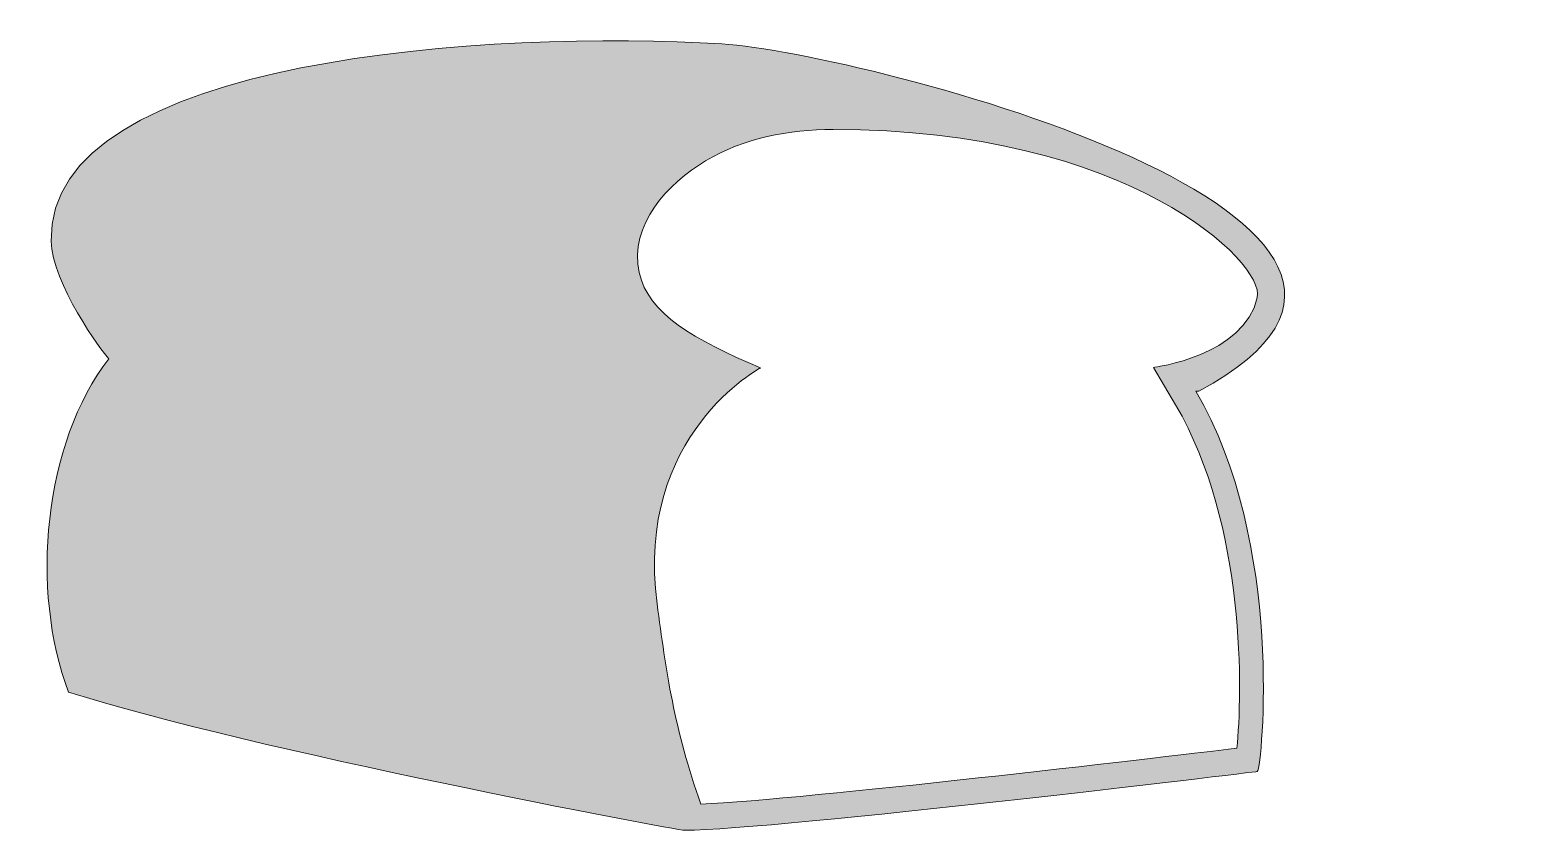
# Model space of a CAD drawing. Header units: inches. Extents: x -1 to 121, y 0 to 66.
import ezdxf

# ---------------------------------------------------------------- set-up
doc = ezdxf.new("R2010")
doc.units = ezdxf.units.IN
doc.header["$MEASUREMENT"] = 0
doc.layers.add('Layer 1', color=7, linetype='Continuous')

msp = doc.modelspace()

# ---------------------------------------------------------------- hatches: boundary and pattern name
at = {"layer": 'Layer 1', "true_color": 0xdfd800}
h = msp.add_hatch(color=52, dxfattribs=at)
h.dxf.hatch_style = 2
edge = h.paths.add_edge_path()
edge.add_spline(control_points=[(94.56, 36.06), (120.53, 49.92), (67.14, 63.79), (55.39, 64.55), (36.99, 65.72), (0, 63.52), (0.33, 48.37), (0.4, 44.93), (4.48, 39.29), (5.07, 38.71), (-0.27, 31.82), (-1.43, 19.67), (1.77, 11.35), (16.69, 6.57), (51.7, 0), (52.34, 0), (59.83, 0.02), (99.35, 4.82), (99.35, 4.82), (99.74, 5.28), (101.61, 23.61), (94.31, 36.05), (94.31, 36.05), (94.56, 36.06), (94.56, 36.06)], knot_values=[0, 0, 0, 0, 1, 1, 1, 2, 2, 2, 3, 3, 3, 4, 4, 4, 5, 5, 5, 6, 6, 6, 7, 7, 7, 8, 8, 8, 8], degree=3, periodic=1)
edge = h.paths.add_edge_path()
edge.add_spline(control_points=[(97.67, 6.74), (90.92, 5.93), (62.43, 2.55), (53.67, 2.15), (51.49, 8.19), (50.8, 13.15), (50.08, 18.58), (48.22, 32.48), (58.57, 37.96), (58.57, 37.96), (53.09, 40.27), (49.36, 42.39), (48.61, 45.78), (47.75, 49.71), (50.97, 53.09), (54.06, 54.95), (57.22, 56.85), (60.89, 57.52), (64.54, 57.53), (88.88, 57.57), (99.96, 46.56), (99.35, 43.75), (98.29, 38.92), (90.84, 38), (90.84, 38), (90.84, 38), (92.64, 34.93), (92.64, 34.93), (98.48, 24.98), (98.11, 11.04), (97.67, 6.74)], knot_values=[0, 0, 0, 0, 1, 1, 1, 2, 2, 2, 3, 3, 3, 4, 4, 4, 5, 5, 5, 6, 6, 6, 7, 7, 7, 8, 8, 8, 9, 9, 9, 10, 10, 10, 10], degree=3, periodic=1)

# ---------------------------------------------------------------- linework, layer by layer
at = {"layer": 'Layer 1', "lineweight": 0}
for points, knots in [([(94.56, 36.06), (120.53, 49.92), (67.14, 63.79), (55.39, 64.55), (36.99, 65.72), (0, 63.52), (0.33, 48.37), (0.4, 44.93), (4.48, 39.29), (5.07, 38.71), (-0.27, 31.82), (-1.43, 19.67), (1.77, 11.35), (16.69, 6.57), (51.7, 0), (52.34, 0), (59.83, 0.02), (99.35, 4.82), (99.35, 4.82), (99.74, 5.28), (101.61, 23.61), (94.31, 36.05), (94.31, 36.05), (94.56, 36.06), (94.56, 36.06)], [0, 0, 0, 0, 1, 1, 1, 2, 2, 2, 3, 3, 3, 4, 4, 4, 5, 5, 5, 6, 6, 6, 7, 7, 7, 8, 8, 8, 8]), ([(97.67, 6.74), (90.92, 5.93), (62.43, 2.55), (53.67, 2.15), (51.49, 8.19), (50.8, 13.15), (50.08, 18.58), (48.22, 32.48), (58.57, 37.96), (58.57, 37.96), (53.09, 40.27), (49.36, 42.39), (48.61, 45.78), (47.75, 49.71), (50.97, 53.09), (54.06, 54.95), (57.22, 56.85), (60.89, 57.52), (64.54, 57.53), (88.88, 57.57), (99.96, 46.56), (99.35, 43.75), (98.29, 38.92), (90.84, 38), (90.84, 38), (90.84, 38), (92.64, 34.93), (92.64, 34.93), (98.48, 24.98), (98.11, 11.04), (97.67, 6.74)], [0, 0, 0, 0, 1, 1, 1, 2, 2, 2, 3, 3, 3, 4, 4, 4, 5, 5, 5, 6, 6, 6, 7, 7, 7, 8, 8, 8, 9, 9, 9, 10, 10, 10, 10])]:
    msp.add_open_spline(points, degree=3, knots=knots, dxfattribs=at)

doc.saveas('drawing.dxf')
